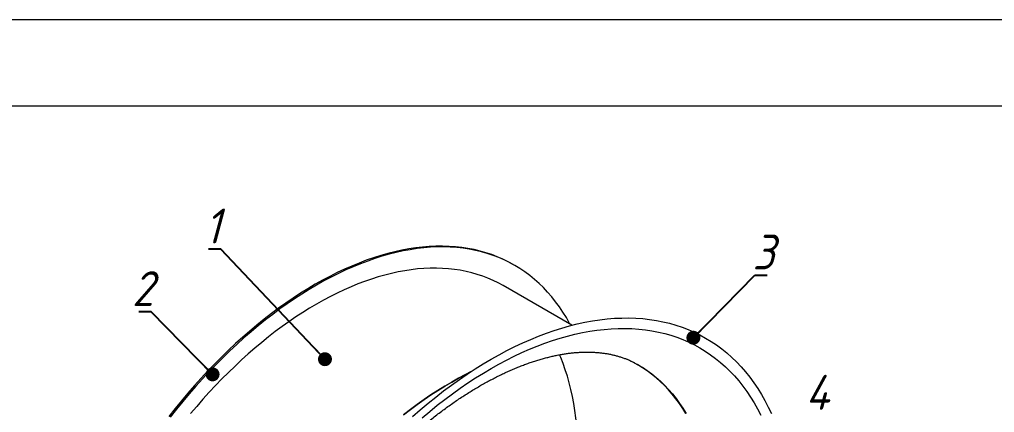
# Model space of a CAD drawing. Header units: millimetres. Extents: x 1058 to 11362, y -1423 to 10005.
# Drawn here: x 5014 to 7111, y 9158 to 10005 of the extents above; entities that cross this region are included whole.
import ezdxf

# ---------------------------------------------------------------- set-up
doc = ezdxf.new("R2010")
doc.units = ezdxf.units.MM
doc.header["$LTSCALE"] = 10
doc.linetypes.add('SLD-Solid', pattern=[0])
doc.styles.add('GENISO', font='geniso.shx', dxfattribs={"oblique": 15})
doc.dimstyles.new('Scale 1B5', dxfattribs={"dimscale": 30, "dimtxt": 2.5, "dimasz": 2.5, "dimexe": 1, "dimexo": 1, "dimgap": 0.8, "dimtad": 1, "dimdec": 0, "dimlfac": 0.2, "dimzin": 0, "dimtxsty": 'GENISO', "dimcen": 2.5, "dimclrd": 1, "dimclre": 1, "dimclrt": 256, "dimadec": 0, "dimazin": 0, "dimtfac": 1, "dimtdec": 0, "dimtmove": 0, "dimatfit": 3, "dimfxl": 1, "dimtzin": 0, "dimlwd": -1, "dimlwe": -1, "dimarcsym": 0})

msp = doc.modelspace()

# ---------------------------------------------------------------- linework, layer by layer
at = {"color": 3, "lineweight": 13}
for p, q in [((6079.1, 9474.9), (6076.3, 9476.6)), ((6202, 9346.3), (6054.1, 9431.6))]:
    msp.add_line(p, q, dxfattribs=at)
at = {"color": 7, "linetype": 'SLD-Solid', "lineweight": 0}
for points in [[(1058.1, 10004.5), (11361.8, 10004.5), (11361.8, 2754.7), (1058.1, 2754.7)], [(1244.3, 9818.3), (11175.6, 9818.3), (11175.6, 2940.9), (1244.3, 2940.9)]]:
    msp.add_lwpolyline(points, close=True, dxfattribs=at)
at = {"color": 3, "lineweight": 13, "flags": 128}
for points in [[(6076.3, 9476.6), (6065, 9482.8), (6053.4, 9488.4), (6041.5, 9493.6), (6029.4, 9498.3), (6017, 9502.4), (6004.3, 9506), (5991.4, 9509.1), (5978.3, 9511.6), (5965, 9513.6), (5951.4, 9515.1), (5937.6, 9516.1), (5923.6, 9516.5), (5909.5, 9516.4), (5895.1, 9515.8), (5880.6, 9514.6), (5866, 9512.9), (5851.2, 9510.6), (5836.2, 9507.9), (5821.1, 9504.6), (5805.9, 9500.7), (5790.6, 9496.4), (5775.2, 9491.5), (5759.7, 9486.1), (5744.2, 9480.2), (5728.5, 9473.8), (5712.9, 9466.9), (5697.1, 9459.5), (5681.4, 9451.6), (5665.6, 9443.2), (5649.8, 9434.4), (5634, 9425), (5618.2, 9415.2), (5602.5, 9404.9), (5586.8, 9394.1), (5571.1, 9382.9), (5555.5, 9371.3), (5539.9, 9359.2), (5524.4, 9346.7), (5509, 9333.8), (5493.7, 9320.5), (5478.5, 9306.8), (5463.4, 9292.7), (5448.5, 9278.2), (5433.7, 9263.3), (5419, 9248.1), (5404.5, 9232.5), (5390.1, 9216.6), (5376, 9200.4), (5362, 9183.8), (5348.2, 9166.9), (5334.7, 9149.8)], [(6198, 9348.6), (6197, 9350.3), (6190.1, 9362.7), (6182.7, 9374.6), (6175, 9386), (6166.9, 9397), (6158.5, 9407.6), (6149.7, 9417.7), (6140.6, 9427.3), (6131.2, 9436.5), (6121.4, 9445.1), (6111.3, 9453.3), (6100.9, 9461), (6090.2, 9468.2), (6079.1, 9474.9), (6067.8, 9481.1), (6056.2, 9486.8), (6044.4, 9492), (6032.2, 9496.6), (6019.8, 9500.8), (6007.2, 9504.4), (5994.3, 9507.4), (5981.1, 9510), (5967.8, 9512), (5954.2, 9513.5), (5940.4, 9514.5), (5926.5, 9514.9), (5912.3, 9514.8), (5898, 9514.1), (5883.5, 9513), (5868.8, 9511.2), (5854, 9509), (5839, 9506.2), (5823.9, 9502.9), (5808.8, 9499.1), (5793.4, 9494.8), (5778, 9489.9), (5762.6, 9484.5), (5747, 9478.6), (5731.4, 9472.2), (5715.7, 9465.3), (5700, 9457.9), (5684.2, 9450), (5668.4, 9441.6), (5652.6, 9432.7), (5636.9, 9423.4), (5621.1, 9413.5), (5605.3, 9403.3), (5589.6, 9392.5), (5573.9, 9381.3), (5558.3, 9369.7), (5542.7, 9357.6), (5527.2, 9345.1), (5511.8, 9332.2), (5496.5, 9318.9), (5481.3, 9305.1), (5466.3, 9291), (5451.3, 9276.5), (5436.5, 9261.7), (5421.8, 9246.5), (5407.3, 9230.9), (5393, 9215), (5378.8, 9198.7), (5364.8, 9182.2), (5351.1, 9165.3), (5337.5, 9148.1)], [(6054.1, 9431.6), (6043.5, 9437.5), (6032.6, 9442.8), (6021.4, 9447.7), (6010, 9452.1), (5998.3, 9455.9), (5986.4, 9459.3), (5974.2, 9462.2), (5961.9, 9464.6), (5949.3, 9466.5), (5936.5, 9467.9), (5923.6, 9468.8), (5910.4, 9469.2), (5897.1, 9469.1), (5883.6, 9468.5), (5869.9, 9467.4), (5856.1, 9465.8), (5842.2, 9463.7), (5828.1, 9461.1), (5813.9, 9458), (5799.6, 9454.4), (5785.2, 9450.3), (5770.7, 9445.7), (5756.1, 9440.6), (5741.5, 9435.1), (5726.8, 9429.1), (5712, 9422.6), (5697.2, 9415.6), (5682.4, 9408.1), (5667.5, 9400.2), (5652.6, 9391.9), (5637.8, 9383.1), (5622.9, 9373.8), (5608.1, 9364.2), (5593.3, 9354), (5578.5, 9343.5), (5563.8, 9332.5), (5549.2, 9321.2), (5534.6, 9309.4), (5520.1, 9297.3), (5505.7, 9284.7), (5491.4, 9271.8), (5477.2, 9258.5), (5463.1, 9244.9), (5449.2, 9230.9), (5435.3, 9216.5), (5421.7, 9201.9), (5408.2, 9186.9), (5394.9, 9171.6), (5381.7, 9156)], [(5859.2, 9149.9), (5875.8, 9164.3), (5892.4, 9178.3), (5909.2, 9191.8), (5926, 9204.9), (5942.9, 9217.5), (5959.9, 9229.6), (5976.9, 9241.2), (5994, 9252.4), (6011, 9263), (6028.1, 9273.1), (6045.2, 9282.7), (6062.3, 9291.8), (6079.3, 9300.4), (6096.3, 9308.4), (6113.3, 9315.9), (6130.2, 9322.8), (6147.1, 9329.2), (6163.8, 9335), (6180.5, 9340.3), (6197, 9345), (6213.5, 9349.1), (6229.8, 9352.7), (6246, 9355.7), (6262, 9358.1), (6277.9, 9359.9), (6293.6, 9361.2), (6309.1, 9361.9), (6324.4, 9362), (6339.5, 9361.6), (6354.4, 9360.5), (6369.1, 9358.9), (6383.6, 9356.7), (6397.8, 9354), (6411.7, 9350.6), (6425.4, 9346.7), (6438.8, 9342.3), (6452, 9337.2), (6464.8, 9331.6), (6477.4, 9325.5), (6489.6, 9318.8), (6501.5, 9311.5), (6513.1, 9303.8), (6524.4, 9295.4), (6535.3, 9286.6), (6545.9, 9277.2), (6556.1, 9267.3), (6566, 9256.8), (6575.5, 9245.9), (6584.6, 9234.5), (6593.3, 9222.6), (6601.7, 9210.2), (6609.6, 9197.3), (6617.2, 9184), (6624.3, 9170.2), (6631.1, 9156)], [(5879.8, 9147.1), (5896, 9160.7), (5912.3, 9173.9), (5928.7, 9186.6), (5945.2, 9198.9), (5961.7, 9210.7), (5978.3, 9222), (5994.9, 9232.8), (6011.5, 9243.2), (6028.1, 9253), (6044.7, 9262.4), (6061.4, 9271.2), (6078, 9279.5), (6094.5, 9287.3), (6111, 9294.6), (6127.5, 9301.4), (6143.9, 9307.6), (6160.2, 9313.2), (6176.4, 9318.4), (6192.5, 9322.9), (6208.5, 9327), (6224.4, 9330.4), (6240.2, 9333.4), (6255.8, 9335.7), (6271.2, 9337.5), (6286.5, 9338.8), (6301.6, 9339.4), (6316.5, 9339.6), (6331.2, 9339.1), (6345.7, 9338.1), (6360, 9336.5), (6374.1, 9334.4), (6387.9, 9331.7), (6401.5, 9328.5), (6414.8, 9324.7), (6427.9, 9320.3), (6440.7, 9315.4), (6453.2, 9310), (6465.4, 9304), (6477.3, 9297.5), (6488.9, 9290.4), (6500.2, 9282.8), (6511.2, 9274.7), (6521.8, 9266.1), (6532.1, 9257), (6542, 9247.3), (6551.6, 9237.2), (6560.9, 9226.5), (6569.8, 9215.4), (6578.3, 9203.8), (6586.4, 9191.8), (6594.1, 9179.2), (6601.5, 9166.3), (6608.4, 9152.8)], [(6215.5, 9064.4), (6215.3, 9081.4), (6214.7, 9098.1), (6213.8, 9114.7), (6212.4, 9130.9), (6210.7, 9146.9), (6208.5, 9162.6), (6206, 9178), (6203.1, 9193.1), (6199.9, 9207.9), (6196.2, 9222.3), (6192.2, 9236.5), (6187.8, 9250.3), (6183.1, 9263.7), (6177.9, 9276.8), (6175.4, 9282.8)], [(6447.3, 9156), (6440.4, 9167.1), (6433.2, 9177.9), (6425.6, 9188.2), (6417.7, 9198.1), (6409.5, 9207.6), (6400.9, 9216.6), (6392, 9225.2), (6382.9, 9233.3), (6373.4, 9241), (6363.6, 9248.2), (6353.6, 9255), (6343.3, 9261.3), (6332.7, 9267.1), (6321.8, 9272.4), (6321.3, 9272.6)], [(6343.5, 9261.7), (6343.5, 9261.7), (6353.9, 9255.4), (6363.9, 9248.6), (6373.7, 9241.4), (6383.2, 9233.7), (6392.3, 9225.6), (6401.2, 9217), (6409.7, 9208), (6418, 9198.5), (6425.9, 9188.6), (6433.5, 9178.2), (6440.7, 9167.5), (6447.6, 9156.3)], [(5839.8, 9153.4), (5854.4, 9164.8), (5869.1, 9175.7), (5883.9, 9186.3), (5898.7, 9196.4), (5913.5, 9206.1), (5928.4, 9215.3), (5943.3, 9224.1), (5958.1, 9232.5), (5973, 9240.4), (5984.1, 9246)], [(5984.1, 9246), (5973, 9240.4), (5958.1, 9232.5), (5943.3, 9224.1), (5928.4, 9215.3), (5913.5, 9206.1), (5898.7, 9196.4), (5883.9, 9186.3), (5869.1, 9175.7), (5854.4, 9164.8), (5839.8, 9153.4)]]:
    msp.add_lwpolyline(points, dxfattribs=at)
at = {"color": 3, "lineweight": 13}
msp.add_open_spline([(5413.1, 8191.7), (5413.1, 8193.8), (5413.1, 8199.9), (5413.3, 8210.2), (5413.7, 8222.6), (5414.3, 8235.1), (5415.1, 8247.8), (5416.1, 8260.6), (5417.3, 8273.6), (5418.7, 8286.7), (5420.3, 8299.9), (5422.1, 8313.2), (5424.1, 8326.7), (5426.3, 8340.2), (5428.7, 8353.9), (5431.3, 8367.6), (5434.2, 8381.5), (5437.2, 8395.4), (5440.4, 8409.4), (5443.9, 8423.5), (5447.5, 8437.6), (5451.3, 8451.8), (5455.4, 8466), (5459.6, 8480.3), (5464.1, 8494.7), (5468.7, 8509), (5473.5, 8523.4), (5478.5, 8537.9), (5483.8, 8552.3), (5489.2, 8566.7), (5494.8, 8581.2), (5500.5, 8595.6), (5506.5, 8610), (5512.7, 8624.5), (5519, 8638.9), (5525.5, 8653.2), (5532.2, 8667.5), (5539, 8681.8), (5546, 8696.1), (5553.2, 8710.3), (5560.6, 8724.4), (5568.1, 8738.4), (5575.8, 8752.4), (5583.6, 8766.4), (5591.6, 8780.2), (5599.7, 8793.9), (5608, 8807.6), (5616.4, 8821.1), (5624.9, 8834.6), (5633.6, 8847.9), (5642.4, 8861.1), (5651.4, 8874.2), (5660.4, 8887.1), (5669.6, 8900), (5678.9, 8912.7), (5688.3, 8925.2), (5697.8, 8937.6), (5707.4, 8949.8), (5717.2, 8961.9), (5727, 8973.8), (5736.8, 8985.6), (5746.8, 8997.2), (5756.9, 9008.6), (5767, 9019.8), (5777.2, 9030.8), (5787.5, 9041.6), (5797.8, 9052.3), (5808.2, 9062.7), (5818.6, 9072.9), (5829.1, 9083), (5839.6, 9092.8), (5850.1, 9102.4), (5860.7, 9111.8), (5871.3, 9120.9), (5881.9, 9129.9), (5892.6, 9138.6), (5903.2, 9147.1), (5913.8, 9155.3), (5924.5, 9163.3), (5935.1, 9171.1), (5945.8, 9178.6), (5956.4, 9185.9), (5967, 9192.9), (5977.5, 9199.7), (5988, 9206.3), (5998.5, 9212.6), (6009, 9218.6), (6019.4, 9224.4), (6029.7, 9229.9), (6040, 9235.2), (6050.2, 9240.3), (6060.3, 9245), (6070.4, 9249.6), (6080.4, 9253.8), (6090.3, 9257.9), (6100.1, 9261.6), (6109.9, 9265.1), (6119.5, 9268.4), (6129, 9271.4), (6138.5, 9274.2), (6147.8, 9276.7), (6157, 9278.9), (6166.1, 9281), (6175.1, 9282.7), (6183.9, 9284.3), (6192.7, 9285.6), (6201.3, 9286.7), (6209.8, 9287.5), (6218.2, 9288.1), (6226.4, 9288.4), (6234.6, 9288.6), (6242.6, 9288.5), (6250.5, 9288.1), (6258.3, 9287.6), (6266, 9286.8), (6273.5, 9285.8), (6281, 9284.5), (6288.4, 9283), (6295.7, 9281.2), (6302.9, 9279.2), (6310, 9276.9), (6317, 9274.4), (6323.9, 9271.6), (6330.8, 9268.4), (6337.3, 9265.2), (6341.5, 9262.8), (6343.5, 9261.7)], degree=3, knots=[0, 0, 0, 0, 0.0041238, 0.0120132, 0.0199076, 0.0278074, 0.0357129, 0.0436243, 0.0515418, 0.0594655, 0.0673956, 0.0753321, 0.0832751, 0.0912244, 0.09918, 0.107142, 0.1151101, 0.1230843, 0.1310644, 0.1390503, 0.1470418, 0.1550388, 0.1630411, 0.1710484, 0.1790606, 0.1870775, 0.1950989, 0.2031245, 0.2111541, 0.2191876, 0.2272246, 0.2352649, 0.2433084, 0.2513547, 0.2594037, 0.2674551, 0.2755087, 0.2835642, 0.2916214, 0.29968, 0.3077399, 0.3158008, 0.3238623, 0.3319244, 0.3399868, 0.3480492, 0.3561113, 0.3641728, 0.3722336, 0.3802933, 0.3883518, 0.3964088, 0.4044641, 0.4125174, 0.4205685, 0.4286171, 0.4366631, 0.4447061, 0.452746, 0.4607824, 0.4688153, 0.4768443, 0.4848692, 0.4928897, 0.5009058, 0.5089171, 0.5169234, 0.5249246, 0.5329204, 0.5409106, 0.5488951, 0.5568736, 0.5648461, 0.5728123, 0.5807722, 0.5887256, 0.5966725, 0.6046127, 0.6125462, 0.620473, 0.6283932, 0.6363067, 0.6442137, 0.6521144, 0.6600088, 0.6678973, 0.6757801, 0.6836578, 0.6915306, 0.6993993, 0.7072644, 0.7151267, 0.7229871, 0.7308466, 0.7387061, 0.7465667, 0.7544299, 0.7622973, 0.7701707, 0.7780522, 0.7859442, 0.7938492, 0.8017702, 0.8097103, 0.8176733, 0.8256631, 0.8336842, 0.8417415, 0.8498406, 0.8579874, 0.8661885, 0.8744511, 0.8827831, 0.891193, 0.8996897, 0.9082828, 0.9169821, 0.9257974, 0.9347378, 0.9438115, 0.9530241, 0.9623778, 0.9718695, 0.981489, 0.9912175, 1, 1, 1, 1], dxfattribs=at)

# ---------------------------------------------------------------- texts
at = {"char_height": 75, "attachment_point": 5, "style": 'GENISO'}
for s, insert in [('1', (5429, 9560)), ('3', (6614.1, 9503.9)), ('2', (5278.7, 9425.1)), ('4', (6729.6, 9202))]:
    msp.add_mtext(s, dxfattribs=dict(at, insert=insert))

# ---------------------------------------------------------------- leaders
for points in [[(5670.7, 9273.2), (5446.9, 9510.2), (5420.4, 9510.2)], [(6463.3, 9319.4), (6595.6, 9454.1), (6622.1, 9454.1)], [(5428.9, 9240.6), (5296.6, 9375.3), (5270.1, 9375.3)]]:
    msp.add_leader(points, dimstyle='Scale 1B5', override={"dimasz": 1, "dimldrblk": 'Dot'})

doc.saveas('drawing.dxf')
